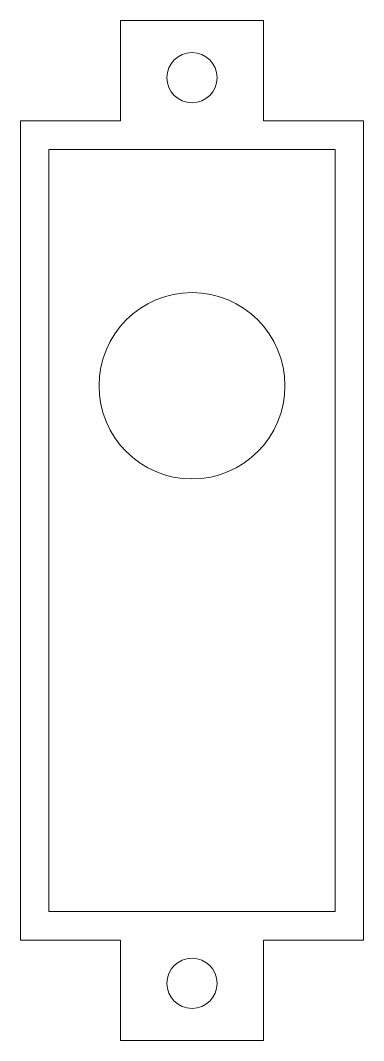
# Model space of a CAD drawing. Header units: millimetres. Extents: x -12 to 12, y -35.6 to 35.6.
import ezdxf

# ---------------------------------------------------------------- set-up
doc = ezdxf.new("R2010")
doc.units = ezdxf.units.MM

msp = doc.modelspace()

# ---------------------------------------------------------------- linework, layer by layer
at = {"color": 7, "linetype": 'Continuous', "lineweight": 15}
for p, q in [((-5, 35.6), (5, 35.6)), ((-5, 35.6), (-5, 28.6)), ((5, 35.6), (5, 28.6)), ((-12, -28.6), (-12, 28.6)), ((-12, 28.6), (-5, 28.6)), ((5, 28.6), (12, 28.6)), ((12, 28.6), (12, -28.6)), ((-10, 26.6), (10, 26.6)), ((-10, -26.6), (-10, 26.6)), ((10, 26.6), (10, -26.6)), ((10, -26.6), (-10, -26.6)), ((-5, -28.6), (-12, -28.6)), ((-5, -35.6), (-5, -28.6)), ((5, -35.6), (5, -28.6)), ((12, -28.6), (5, -28.6)), ((5, -35.6), (-5, -35.6))]:
    msp.add_line(p, q, dxfattribs=at)
for centre, radius in [((0, 31.6), 1.75), ((0, 10.1), 6.5), ((0, -31.6), 1.75)]:
    msp.add_circle(centre, radius, dxfattribs=at)

doc.saveas('drawing.dxf')
